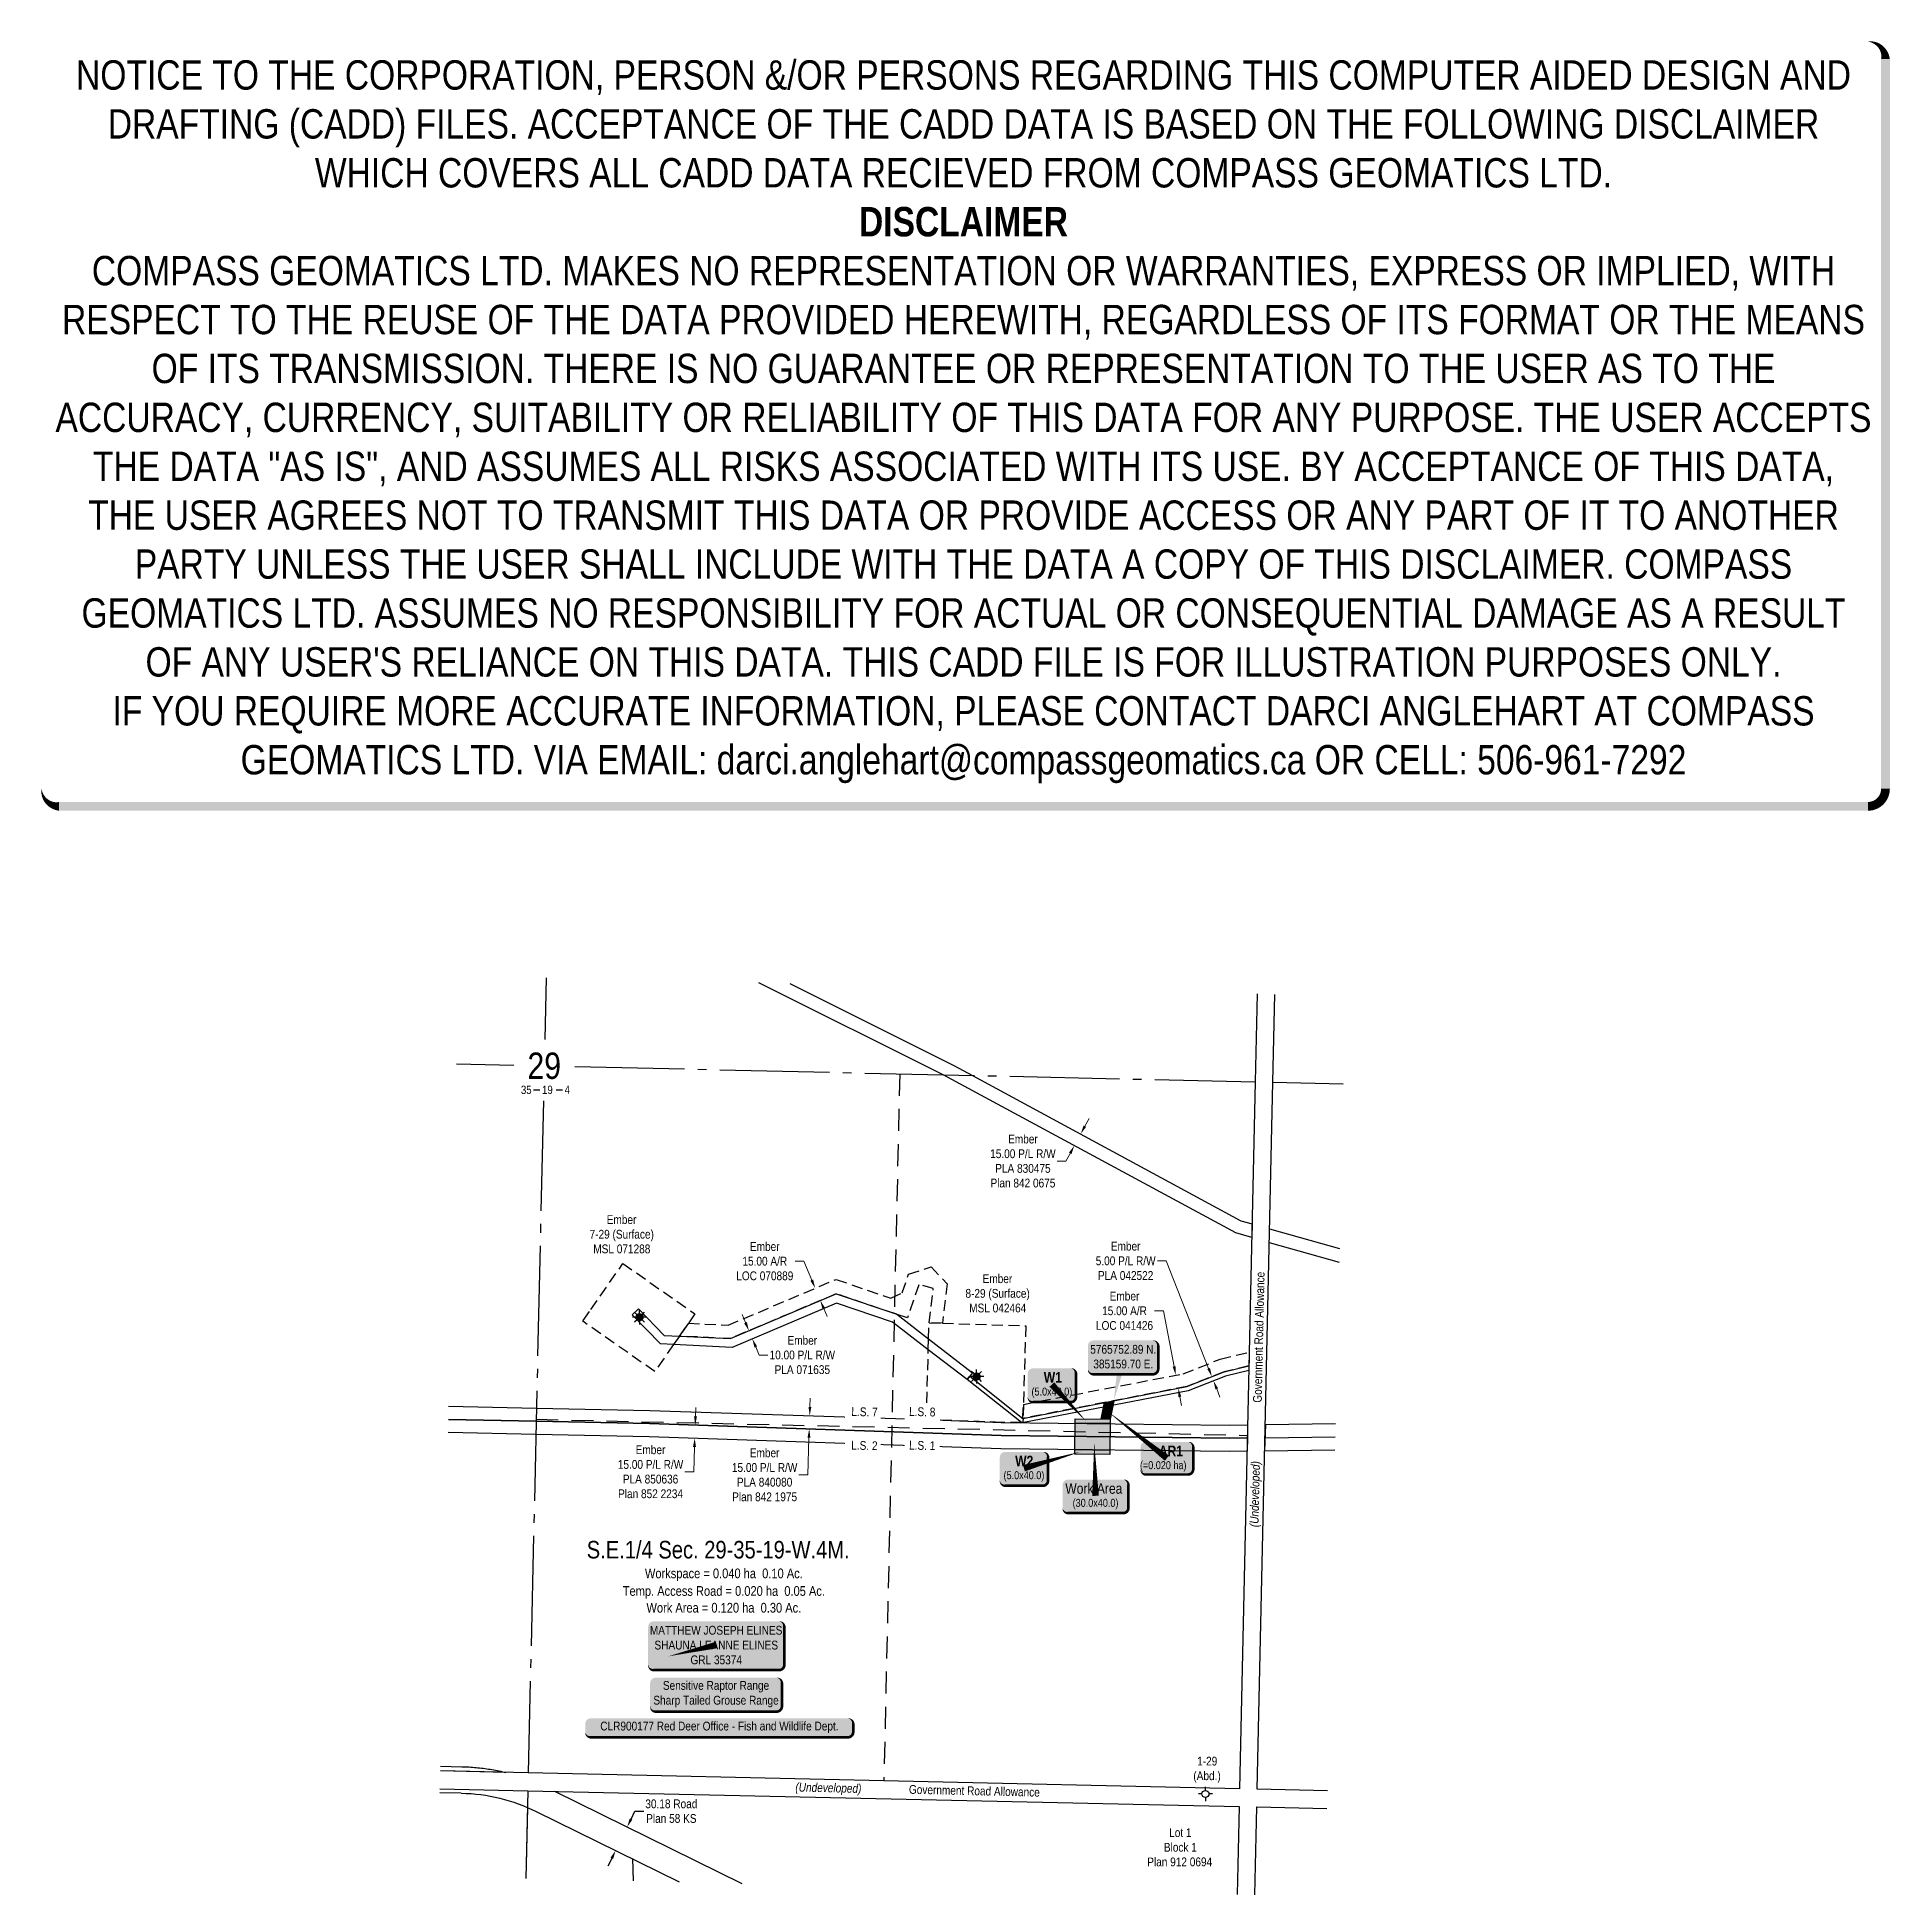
# Model space of a CAD drawing. Extents: x 383935 to 386043, y 5765191 to 5767304.
import ezdxf
from ezdxf.enums import TextEntityAlignment as Align

# ---------------------------------------------------------------- set-up
doc = ezdxf.new("R2010")
doc.units = 0
doc.header["$LTSCALE"] = 5
doc.header["$PDSIZE"] = 0.5
for name, pattern in [('foc-ACCESSROAD', [3.75, 2.5, -1.25]), ('foc-LSD', [8, 5, -3]), ('foc-QUARTERLINE', [33, 25, -3, 2, -3])]:
    doc.linetypes.add(name, pattern=pattern)
for name, color, linetype in [('10', 1, 'Continuous'), ('9', 3, 'Continuous'), ('AS-OWNER', 7, 'Continuous'), ('AS-WILDLIFE-BLOCK', 131, 'Continuous'), ('C-AR', 13, 'foc-ACCESSROAD'), ('C-RW', 13, 'Continuous'), ('C-SYMBOL', 7, 'Continuous'), ('C-WS', 13, 'foc-ACCESSROAD'), ('C-WS-S', 13, 'Continuous'), ('DETAIL-T', 7, 'Continuous'), ('F-WS-S', 190, 'Continuous'), ('L-AREAREQUIRED', 7, 'Continuous'), ('L-AREAWORK', 5, 'Continuous'), ('L-ROAD-T', 7, 'Continuous'), ('L-SEC', 7, 'Continuous'), ('L-SECLBL', 7, 'Continuous'), ('L-SECQ', 8, 'foc-QUARTERLINE'), ('L-SECTION-LSD', 7, 'foc-LSD'), ('L-TITLEDB', 4, 'Continuous'), ('L-TITLEDB-T', 4, 'Continuous'), ('P-TEMP-BLOCKS', 250, 'Continuous'), ('P-TEMP-H', 41, 'Continuous'), ('P-TEMP_WORKSPACE', 46, 'Continuous'), ('P-WORKAREA', 113, 'Continuous'), ('P-WORKAREA-H', 111, 'Continuous')]:
    doc.layers.add(name, color=color, linetype=linetype)
for name, color, linetype, lineweight in [('C-RW-T', 13, 'Continuous', 9), ('C-WS-T', 13, 'Continuous', 9), ('F-WS-T', 190, 'Continuous', 9), ('T-TEXT', 48, 'Continuous', 18)]:
    doc.layers.add(name, color=color, linetype=linetype, lineweight=lineweight)
doc.layers.add('DISCLAIMER', color=7, linetype='Continuous', plot=False)
doc.styles.add('100L', font='ARIALN.TTF', dxfattribs={"height": 11})
doc.styles.add('175L', font='ARIALN.TTF', dxfattribs={"height": 20})
doc.styles.add('80', font='ARIALN.TTF', dxfattribs={"height": 10})
doc.styles.add('80CG', font='ARIALN.TTF', dxfattribs={"height": 10})
doc.styles.add('80L', font='ARIALN.TTF', dxfattribs={"height": 10})
doc.styles.add('80LS', font='ARIALNI.TTF', dxfattribs={"height": 10})
doc.styles.add('BOLD', font='ARIALNB.TTF')
doc.styles.add('SIMPLEX', font='ARIALN.TTF')
doc.styles.get("Standard").update_dxf_attribs({"font": 'ARIALN.TTF'})
doc.dimstyles.new('Compass 5 000', dxfattribs={"dimscale": 5, "dimtxt": 9, "dimasz": 2, "dimexe": 0.2, "dimexo": 0.0625, "dimgap": 0.5, "dimtad": 0, "dimtih": 1, "dimtoh": 1, "dimzin": 0, "dimdsep": 46, "dimtxsty": '80CG', "dimcen": 0.1, "dimse1": 1, "dimse2": 1, "dimclrd": 256, "dimclrt": 256, "dimaunit": 1, "dimadec": 4, "dimazin": 0, "dimtfac": 0.06, "dimtofl": 0, "dimtmove": 0, "dimatfit": 1, "dimfxl": 0.2, "dimtolj": 1, "dimtzin": 0, "dimlwd": -1, "dimarcsym": 0})

# ---------------------------------------------------------------- blocks, each defined once
blk = doc.blocks.new('L-SECLBL')
at = {"layer": '9', "color": 7}
for p, q in [((-5.1, -27.8), (-12.3, -27.8)), ((20.7, -27.8), (13.5, -27.8))]:
    blk.add_line(p, q, dxfattribs=at)
at = {"layer": '10', "color": 2, "style": 'SIMPLEX'}
blk.add_attdef('SEC', text='', height=30, dxfattribs=at).set_placement((0, 0), align=Align.MIDDLE)
at = {"layer": '10', "color": 5, "style": '80L'}
blk.add_attdef('TWP', text='', height=9.5, dxfattribs=at).set_placement((-14.4, -27.4), align=Align.MIDDLE_RIGHT)
blk.add_attdef('RGE', text='', height=9.5, dxfattribs=at).set_placement((3.6, -27.4), align=Align.MIDDLE_CENTER)
blk.add_attdef('MER', text='', height=9.5, dxfattribs=at).set_placement((23.2, -27.4), align=Align.MIDDLE_LEFT)
blk = doc.blocks.new('*D365')
at = {"layer": 'C-RW-T', "transparency": 16777216}
for p, q in [((384683.7, 5765735.1), (384684.1, 5765745.1)), ((384682.6, 5765700.1), (384681.7, 5765672)), ((384681.7, 5765672), (384671.7, 5765672))]:
    blk.add_line(p, q, dxfattribs=at)
for points in [[(384682.1, 5765735.2), (384685.4, 5765735.1), (384683.4, 5765725.1)], [(384680.9, 5765700.2), (384684.3, 5765700.1), (384682.9, 5765710.1)]]:
    blk.add_solid(points, dxfattribs=at)
at = {"layer": 'Defpoints', "color": 0, "transparency": 16777216}
for p in [(384665.6, 5765725.7), (384665.2, 5765710.7), (384682.9, 5765710.1)]:
    blk.add_point(p, dxfattribs=at)
at = {"layer": 'C-RW-T', "transparency": 16777216, "insert": (384632.6, 5765672), "char_height": 10, "width": 558.898, "attachment_point": 5, "style": '80CG'}
blk.add_mtext('\\A1;Ember\\P15.00 P/L R/W\\PPLA 850636\\PPlan 852 2234', dxfattribs=at)
blk = doc.blocks.new('*D366')
at = {"layer": 'C-RW-T', "transparency": 16777216}
for p, q in [((384814, 5765745.9), (384814.3, 5765755.9)), ((384812.8, 5765710.9), (384811.5, 5765668.5)), ((384811.5, 5765668.5), (384801.5, 5765668.5))]:
    blk.add_line(p, q, dxfattribs=at)
for points in [[(384812.3, 5765745.9), (384815.6, 5765745.8), (384813.7, 5765735.9)], [(384811.2, 5765710.9), (384814.5, 5765710.8), (384813.2, 5765720.9)]]:
    blk.add_solid(points, dxfattribs=at)
at = {"layer": 'Defpoints', "color": 0, "transparency": 16777216}
for p in [(384747.5, 5765723), (384748, 5765738), (384813.7, 5765735.9)]:
    blk.add_point(p, dxfattribs=at)
at = {"layer": 'C-RW-T', "transparency": 16777216, "insert": (384762.4, 5765668.5), "char_height": 10, "attachment_point": 5, "style": '80CG'}
blk.add_mtext('\\A1;Ember\\P15.00 P/L R/W\\PPLA 840080\\PPlan 842 1975', dxfattribs=at)
blk = doc.blocks.new('*D367')
at = {"layer": 'C-RW-T', "transparency": 16777216}
for p, q in [((384740.6, 5765841.7), (384736.7, 5765850.9)), ((384752.3, 5765814), (384756.2, 5765804.8)), ((384756.2, 5765804.8), (384766.2, 5765804.8))]:
    blk.add_line(p, q, dxfattribs=at)
for points in [[(384742.2, 5765842.3), (384739.1, 5765841), (384744.5, 5765832.5)], [(384753.9, 5765814.7), (384750.8, 5765813.4), (384748.4, 5765823.3)]]:
    blk.add_solid(points, dxfattribs=at)
at = {"layer": 'Defpoints', "color": 0, "transparency": 16777216}
for p in [(384806.1, 5765858.5), (384809.9, 5765849.3), (384744.5, 5765832.5)]:
    blk.add_point(p, dxfattribs=at)
at = {"layer": 'C-RW-T', "transparency": 16777216, "insert": (384805.3, 5765804.8), "char_height": 10, "attachment_point": 5, "style": '80CG'}
blk.add_mtext('\\A1;Ember\\P10.00 P/L R/W\\PPLA 071635', dxfattribs=at)
blk = doc.blocks.new('*D368')
at = {"layer": 'C-RW-T', "transparency": 16777216}
for p, q in [((385126.7, 5766065), (385131.5, 5766073.8)), ((385105.3, 5766025.4), (385095.3, 5766025.4)), ((385110.1, 5766034.2), (385105.3, 5766025.4))]:
    blk.add_line(p, q, dxfattribs=at)
for points in [[(385125.3, 5766065.8), (385128.2, 5766064.2), (385122, 5766056.2)], [(385108.6, 5766035), (385111.6, 5766033.4), (385114.8, 5766043)]]:
    blk.add_solid(points, dxfattribs=at)
at = {"layer": 'Defpoints', "color": 0, "transparency": 16777216}
for p in [(385114.8, 5766043), (385117, 5766041.8), (385124.2, 5766055)]:
    blk.add_point(p, dxfattribs=at)
at = {"layer": 'C-RW-T', "transparency": 16777216, "insert": (385056.3, 5766025.4), "char_height": 10, "attachment_point": 5, "style": '80CG'}
blk.add_mtext('\\A1;Ember\\P15.00 P/L R/W\\PPLA 830475\\PPlan 842 0675', dxfattribs=at)
blk = doc.blocks.new('*D369')
at = {"layer": 'C-RW-T', "transparency": 16777216}
for p, q in [((384807, 5765911.5), (384797, 5765911.5)), ((384816.1, 5765890), (384807, 5765911.5)), ((384829.8, 5765857.7), (384833.7, 5765848.5))]:
    blk.add_line(p, q, dxfattribs=at)
for points in [[(384817.6, 5765890.6), (384814.5, 5765889.3), (384820, 5765880.7)], [(384831.3, 5765858.3), (384828.2, 5765857), (384825.8, 5765866.9)]]:
    blk.add_solid(points, dxfattribs=at)
at = {"layer": 'Defpoints', "color": 0, "transparency": 16777216}
for p in [(384820, 5765880.7), (384776.4, 5765862.3), (384782.3, 5765848.4)]:
    blk.add_point(p, dxfattribs=at)
at = {"layer": 'C-RW-T', "transparency": 16777216, "insert": (384762.6, 5765911.5), "char_height": 10, "attachment_point": 5, "style": '80CG'}
blk.add_mtext('\\A1;Ember\\P15.00 A/R\\PLOC 070889', dxfattribs=at)
blk = doc.blocks.new('*D370')
at = {"layer": 'C-RW-T', "transparency": 16777216}
for p, q in [((385216.2, 5765855.1), (385206.2, 5765855.1)), ((385228.3, 5765791.7), (385216.2, 5765855.1)), ((385234.9, 5765757.3), (385236.8, 5765747.5))]:
    blk.add_line(p, q, dxfattribs=at)
for points in [[(385230, 5765792), (385226.7, 5765791.4), (385230.2, 5765781.9)], [(385236.5, 5765757.6), (385233.3, 5765757), (385233, 5765767.2)]]:
    blk.add_solid(points, dxfattribs=at)
at = {"layer": 'Defpoints', "color": 0, "transparency": 16777216}
for p in [(385230.2, 5765781.9), (385151.8, 5765766.9), (385154.6, 5765752.1)]:
    blk.add_point(p, dxfattribs=at)
at = {"layer": 'C-RW-T', "transparency": 16777216, "insert": (385171.9, 5765855.1), "char_height": 10, "attachment_point": 5, "style": '80CG'}
blk.add_mtext('\\A1;Ember\\P15.00 A/R\\PLOC 041426', dxfattribs=at)
blk = doc.blocks.new('*D371')
at = {"layer": 'C-RW-T', "transparency": 16777216}
for p, q in [((385219.4, 5765911.9), (385209.4, 5765911.9)), ((385267.6, 5765789.5), (385219.4, 5765911.9)), ((385276.8, 5765766.3), (385280.5, 5765757))]:
    blk.add_line(p, q, dxfattribs=at)
for points in [[(385269.2, 5765790.1), (385266.1, 5765788.9), (385271.3, 5765780.2)], [(385278.4, 5765766.9), (385275.3, 5765765.7), (385273.1, 5765775.6)]]:
    blk.add_solid(points, dxfattribs=at)
at = {"layer": 'Defpoints', "color": 0, "transparency": 16777216}
for p in [(385271.3, 5765780.2), (385271.9, 5765780.4), (385273.7, 5765775.8)]:
    blk.add_point(p, dxfattribs=at)
at = {"layer": 'C-RW-T', "transparency": 16777216, "insert": (385173.2, 5765911.9), "char_height": 10, "attachment_point": 5, "style": '80CG'}
blk.add_mtext('\\A1;Ember\\P5.00 P/L R/W\\PPLA 042522', dxfattribs=at)
blk = doc.blocks.new('*U373')
h = blk.add_hatch(color=59)
edge = h.paths.add_edge_path()
edge.add_line((-71.5, -28.5), (71.5, -28.5))
edge.add_arc((71.5, -22.5), 6, 270, 360)
edge.add_line((77.5, -22.5), (77.5, 21))
edge.add_arc((71.5, 21), 6, 0, 90)
edge.add_line((71.5, 27), (-71.5, 27))
edge.add_arc((-71.5, 21), 6, 90, 180)
edge.add_line((-77.5, 21), (-77.5, -22.5))
edge.add_arc((-71.5, -22.5), 6, 180, 270)
at = {"color": 1, "flags": 128}
blk.add_lwpolyline([(-71.5, -28.5, 3, 3, 0), (71.5, -28.5, 3, 3, 0.414214), (77.5, -22.5, 3, 3, 0), (77.5, 21, 3, 0, 0.414214), (71.5, 27, 0, 0, 0), (-71.5, 27, 0, 0, 0.414214), (-77.5, 21, 0, 0, 0), (-77.5, -22.5, 0, 3, 0.414214)], format="xyseb", close=True, dxfattribs=at)
blk.add_lwpolyline([(-54.6, -12.8, 0, 7.5, 0), (0, 0, 0, 0, 0)], format="xyseb", dxfattribs=at)
at = {"color": 1, "style": '80'}
blk.add_attdef('ENTER_TEXT_001', (-36, -5), '', height=10, dxfattribs=at)
blk = doc.blocks.new('*U378')
h = blk.add_hatch(color=255)
edge = h.paths.add_edge_path()
edge.add_line((-69, -20), (69, -20))
edge.add_arc((69, -14), 6, 270, 360)
edge.add_line((75, -14), (75, 12.5))
edge.add_arc((69, 12.5), 6, 0, 90)
edge.add_line((69, 18.5), (-69, 18.5))
edge.add_arc((-69, 12.5), 6, 90, 180)
edge.add_line((-75, 12.5), (-75, -14))
edge.add_arc((-69, -14), 6, 180, 270)
at = {"color": 131, "flags": 128}
blk.add_lwpolyline([(-69, -20, 3, 3, 0), (69, -20, 3, 3, 0.414214), (75, -14, 3, 3, 0), (75, 12.5, 3, 0, 0.414214), (69, 18.5, 0, 0, 0), (-69, 18.5, 0, 0, 0.414214), (-75, 12.5, 0, 0, 0), (-75, -14, 0, 3, 0.414214)], format="xyseb", close=True, dxfattribs=at)
at = {"color": 131, "style": '80'}
blk.add_attdef('ENTER_TEXT_001', (-36, -5), '', height=10, dxfattribs=at)
blk = doc.blocks.new('*U382')
h = blk.add_hatch(color=255)
edge = h.paths.add_edge_path()
edge.add_line((-146.5, -11.5), (146.5, -11.5))
edge.add_arc((146.5, -5.5), 6, 270, 360)
edge.add_line((152.5, -5.5), (152.5, 4))
edge.add_arc((146.5, 4), 6, 0, 90)
edge.add_line((146.5, 10), (-146.5, 10))
edge.add_arc((-146.5, 4), 6, 90, 180)
edge.add_line((-152.5, 4), (-152.5, -5.5))
edge.add_arc((-146.5, -5.5), 6, 180, 270)
at = {"color": 44, "flags": 128}
blk.add_lwpolyline([(-146.5, -11.5, 3, 3, 0), (146.5, -11.5, 3, 3, 0.414214), (152.5, -5.5, 3, 3, 0), (152.5, 4, 3, 0, 0.414214), (146.5, 10, 0, 0, 0), (-146.5, 10, 0, 0, 0.414214), (-152.5, 4, 0, 0, 0), (-152.5, -5.5, 0, 3, 0.414214)], format="xyseb", close=True, dxfattribs=at)
at = {"color": 44, "style": '80'}
blk.add_attdef('ENTER_TEXT_001', (-36, -5), '', height=10, dxfattribs=at)
blk = doc.blocks.new('GAS')
h = blk.add_hatch(color=255)
h.dxf.hatch_style = 1
edge = h.paths.add_edge_path()
edge.add_arc((0, 0), 0.9, 0, 360)
for p, q in [((-0.81, 0), (-1.62, 0)), ((-0.57, 0.57), (-1.14, 1.14)), ((0, 0.81), (0, 1.62)), ((0.57, 0.57), (1.14, 1.14)), ((1.62, 0), (0.81, 0)), ((-0.57, -0.57), (-1.14, -1.14)), ((0, -0.81), (0, -1.62)), ((1.14, -1.14), (0.57, -0.57))]:
    blk.add_line(p, q)
blk.add_circle((0, 0), 0.8)
blk = doc.blocks.new('GABD')
for p, q in [((-0.81, 0), (-1.62, 0)), ((0, 0.81), (0, 1.62)), ((1.62, 0), (0.81, 0)), ((0, -0.81), (0, -1.62))]:
    blk.add_line(p, q)
blk.add_circle((0, 0), 0.8)
blk = doc.blocks.new('*D397')
at = {"layer": 'Defpoints', "color": 0, "transparency": 16777216}
for p in [(384600.5, 5765270.7), (384606, 5765268), (384587.4, 5765244)]:
    blk.add_point(p, dxfattribs=at)
at = {"layer": 'L-TITLEDB-T', "transparency": 16777216}
for p, q in [((384610.4, 5765277), (384614.8, 5765286)), ((384614.8, 5765286), (384624.8, 5765286)), ((384588.5, 5765232.4), (384584, 5765223.4))]:
    blk.add_line(p, q, dxfattribs=at)
for points in [[(384608.9, 5765277.7), (384611.9, 5765276.3), (384606, 5765268)], [(384587, 5765233.1), (384590, 5765231.6), (384592.9, 5765241.3)]]:
    blk.add_solid(points, dxfattribs=at)
at = {"layer": 'L-TITLEDB-T', "transparency": 16777216, "insert": (384656.3, 5765286), "char_height": 10, "attachment_point": 5, "style": '80CG'}
blk.add_mtext('\\A1;30.18 Road\\PPlan 58 KS', dxfattribs=at)
blk = doc.blocks.new('*U464')
h = blk.add_hatch(color=191)
edge = h.paths.add_edge_path()
edge.add_line((-24, -18.6), (24, -18.6))
edge.add_arc((24, -12.6), 6, 270, 360)
edge.add_line((30, -12.6), (30, 12.5))
edge.add_arc((24, 12.5), 6, 0, 90)
edge.add_line((24, 18.5), (-24, 18.5))
edge.add_arc((-24, 12.5), 6, 90, 180)
edge.add_line((-30, 12.5), (-30, -12.6))
edge.add_arc((-24, -12.6), 6, 180, 270)
at = {"flags": 128}
blk.add_lwpolyline([(-67.8, 53.5, 0, 7.5, 0), (0, 0, 0, 0, 0)], format="xyseb", dxfattribs=at)
at = {"color": 250, "flags": 128}
blk.add_lwpolyline([(-24, -18.6, 3, 3, 0), (24, -18.6, 3, 3, 0.414214), (30, -12.6, 3, 3, 0), (30, 12.5, 3, 0, 0.414214), (24, 18.5, 0, 0, 0), (-24, 18.5, 0, 0, 0.414214), (-30, 12.5, 0, 0, 0), (-30, -12.6, 0, 3, 0.414214)], format="xyseb", close=True, dxfattribs=at)
at = {"color": 250}
for tag, p, height, style in [('TEMP_AREA_W1_001', (-9.2, 2.2), 12, 'BOLD'), ('ENTER_TEXT_001', (-30.7, -12.5), 9, '80')]:
    blk.add_attdef(tag, p, '', height=height, dxfattribs=dict(at, style=style))
blk = doc.blocks.new('*U465')
h = blk.add_hatch(color=111)
edge = h.paths.add_edge_path()
edge.add_line((-31.5, -19.7), (31.5, -19.7))
edge.add_arc((31.5, -13.7), 6, 270, 360)
edge.add_line((37.5, -13.7), (37.5, 12.5))
edge.add_arc((31.5, 12.5), 6, 0, 90)
edge.add_line((31.5, 18.5), (-31.5, 18.5))
edge.add_arc((-31.5, 12.5), 6, 90, 180)
edge.add_line((-37.5, 12.5), (-37.5, -13.7))
edge.add_arc((-31.5, -13.7), 6, 180, 270)
at = {"flags": 128}
blk.add_lwpolyline([(-1.5, 60.3, 0, 7.5, 0), (0, 0, 0, 0, 0)], format="xyseb", dxfattribs=at)
at = {"color": 250, "flags": 128}
blk.add_lwpolyline([(-31.5, -19.7, 3, 3, 0), (31.5, -19.7, 3, 3, 0.414214), (37.5, -13.7, 3, 3, 0), (37.5, 12.5, 3, 0, 0.414214), (31.5, 18.5, 0, 0, 0), (-31.5, 18.5, 0, 0, 0.414214), (-37.5, 12.5, 0, 0, 0), (-37.5, -13.7, 0, 3, 0.414214)], format="xyseb", close=True, dxfattribs=at)
at = {"color": 250}
for tag, p, height, style in [('TEMP_AREA_W1_001', (-9.2, 2.2), 12, 'BOLD'), ('ENTER_TEXT_001', (-30.7, -12.5), 9, '80')]:
    blk.add_attdef(tag, p, '', height=height, dxfattribs=dict(at, style=style))
blk = doc.blocks.new('*U466')
h = blk.add_hatch(color=191)
edge = h.paths.add_edge_path()
edge.add_line((-21.5, -20), (21.5, -20))
edge.add_arc((21.5, -14), 6, 270, 360)
edge.add_line((27.5, -14), (27.5, 12.5))
edge.add_arc((21.5, 12.5), 6, 0, 90)
edge.add_line((21.5, 18.5), (-21.5, 18.5))
edge.add_arc((-21.5, 12.5), 6, 90, 180)
edge.add_line((-27.5, 12.5), (-27.5, -14))
edge.add_arc((-21.5, -14), 6, 180, 270)
at = {"color": 250, "flags": 128}
blk.add_lwpolyline([(-21.5, -20, 3, 3, 0), (21.5, -20, 3, 3, 0.414214), (27.5, -14, 3, 3, 0), (27.5, 12.5, 3, 0, 0.414214), (21.5, 18.5, 0, 0, 0), (-21.5, 18.5, 0, 0, 0.414214), (-27.5, 12.5, 0, 0, 0), (-27.5, -14, 0, 3, 0.414214)], format="xyseb", close=True, dxfattribs=at)
at = {"flags": 128}
blk.add_lwpolyline([(39, -41.7, 0, 7.5, 0), (0, 0, 0, 0, 0)], format="xyseb", dxfattribs=at)
at = {"color": 250}
for tag, p, height, style in [('TEMP_AREA_W1_001', (-9.2, 2.2), 12, 'BOLD'), ('ENTER_TEXT_001', (-30.7, -12.5), 9, '80')]:
    blk.add_attdef(tag, p, '', height=height, dxfattribs=dict(at, style=style))
blk = doc.blocks.new('*U467')
h = blk.add_hatch(color=191)
edge = h.paths.add_edge_path()
edge.add_line((-21.5, -20), (21.5, -20))
edge.add_arc((21.5, -14), 6, 270, 360)
edge.add_line((27.5, -14), (27.5, 12.5))
edge.add_arc((21.5, 12.5), 6, 0, 90)
edge.add_line((21.5, 18.5), (-21.5, 18.5))
edge.add_arc((-21.5, 12.5), 6, 90, 180)
edge.add_line((-27.5, 12.5), (-27.5, -14))
edge.add_arc((-21.5, -14), 6, 180, 270)
at = {"flags": 128}
blk.add_lwpolyline([(64.7, 18.8, 0, 7.5, 0), (0, 0, 0, 0, 0)], format="xyseb", dxfattribs=at)
at = {"color": 250, "flags": 128}
blk.add_lwpolyline([(-21.5, -20, 3, 3, 0), (21.5, -20, 3, 3, 0.414214), (27.5, -14, 3, 3, 0), (27.5, 12.5, 3, 0, 0.414214), (21.5, 18.5, 0, 0, 0), (-21.5, 18.5, 0, 0, 0.414214), (-27.5, 12.5, 0, 0, 0), (-27.5, -14, 0, 3, 0.414214)], format="xyseb", close=True, dxfattribs=at)
at = {"color": 250}
for tag, p, height, style in [('TEMP_AREA_W1_001', (-9.2, 2.2), 12, 'BOLD'), ('ENTER_TEXT_001', (-30.7, -12.5), 9, '80')]:
    blk.add_attdef(tag, p, '', height=height, dxfattribs=dict(at, style=style))
blk = doc.blocks.new('*U468')
h = blk.add_hatch(color=254)
edge = h.paths.add_edge_path()
edge.add_line((-34, -20), (34, -20))
edge.add_arc((34, -14), 6, 270, 360)
edge.add_line((40, -14), (40, 12.5))
edge.add_arc((34, 12.5), 6, 0, 90)
edge.add_line((34, 18.5), (-34, 18.5))
edge.add_arc((-34, 12.5), 6, 90, 180)
edge.add_line((-40, 12.5), (-40, -14))
edge.add_arc((-34, -14), 6, 180, 270)
at = {"color": 1, "flags": 128}
blk.add_lwpolyline([(-34, -20, 3, 3, 0), (34, -20, 3, 3, 0.414214), (40, -14, 3, 3, 0), (40, 12.5, 3, 0, 0.414214), (34, 18.5, 0, 0, 0), (-34, 18.5, 0, 0, 0.414214), (-40, 12.5, 0, 0, 0), (-40, -14, 0, 3, 0.414214)], format="xyseb", close=True, dxfattribs=at)
blk.add_lwpolyline([(-10.5, -50, 0, 10, 0), (0, 0, 5, 5, 0)], format="xyseb", dxfattribs=at)
at = {"color": 1, "style": '80'}
blk.add_attdef('ENTER_TEXT_001', (-36, -5), '', height=10, dxfattribs=at)
blk = doc.blocks.new('Disclaimer_Legal')
at = {"layer": 'DISCLAIMER', "color": 254, "flags": 128}
blk.add_lwpolyline([(-3612.9, -1104.6, 37.5, 37.5, 0), (4096.1, -1104.6, 37.5, 37.5, 0.414214), (4171.1, -1029.6, 37.5, 37.5, 0), (4171.1, 2078.7, 37.5, 0, 0.414214), (4096.1, 2153.7, 0, 0, 0), (-3612.9, 2153.7, 0, 0, 0.414214), (-3687.9, 2078.7, 0, 0, 0), (-3687.9, -1029.6, 0, 37.5, 0.414214)], format="xyseb", close=True, dxfattribs=at)
at = {"layer": 'DISCLAIMER', "color": 254, "insert": (241.6, 533.9), "char_height": 125, "width": 7717.568, "attachment_point": 5, "style": '80'}
blk.add_mtext('NOTICE TO THE CORPORATION, PERSON &/OR PERSONS REGARDING THIS COMPUTER AIDED DESIGN AND DRAFTING (CADD) FILES. ACCEPTANCE OF THE CADD DATA IS BASED ON THE FOLLOWING DISCLAIMER WHICH COVERS ALL CADD DATA RECIEVED FROM COMPASS GEOMATICS LTD.\\P{\\fArial Narrow|b1|i0|c0|p34;DISCLAIMER}\\PCOMPASS GEOMATICS LTD. MAKES NO REPRESENTATION OR WARRANTIES, EXPRESS OR IMPLIED, WITH RESPECT TO THE REUSE OF THE DATA PROVIDED HEREWITH, REGARDLESS OF ITS FORMAT OR THE MEANS OF ITS TRANSMISSION. THERE IS NO GUARANTEE OR REPRESENTATION TO THE USER AS TO THE ACCURACY, CURRENCY, SUITABILITY OR RELIABILITY OF THIS DATA FOR ANY PURPOSE. THE USER ACCEPTS THE DATA "AS IS", AND ASSUMES ALL RISKS ASSOCIATED WITH ITS USE. BY ACCEPTANCE OF THIS DATA, THE USER AGREES NOT TO TRANSMIT THIS DATA OR PROVIDE ACCESS OR ANY PART OF IT TO ANOTHER PARTY UNLESS THE USER SHALL INCLUDE WITH THE DATA A COPY OF THIS DISCLAIMER. COMPASS GEOMATICS LTD. ASSUMES NO RESPONSIBILITY FOR ACTUAL OR CONSEQUENTIAL DAMAGE AS A RESULT OF ANY USER\'S RELIANCE ON THIS DATA. THIS CADD FILE IS FOR ILLUSTRATION PURPOSES ONLY.\\PIF YOU REQUIRE MORE ACCURATE INFORMATION, PLEASE CONTACT DARCI ANGLEHART AT COMPASS GEOMATICS LTD. VIA EMAIL: darci.anglehart@compassgeomatics.ca OR CELL: 506-961-7292', dxfattribs=at)

msp = doc.modelspace()

# ---------------------------------------------------------------- hatches: boundary and pattern name
at = {"layer": 'P-TEMP-H'}
h = msp.add_hatch(color=256, dxfattribs=at)
h.dxf.hatch_style = 1
h.paths.add_polyline_path([(385159.698, 5765752.886), (385155.657, 5765731.784), (385145.501, 5765731.899), (385149.127, 5765750.833)])
h = msp.add_hatch(color=256, dxfattribs=at)
h.dxf.hatch_style = 1
h.paths.add_polyline_path([(385115.617, 5765727.241), (385115.674, 5765732.239), (385155.657, 5765731.784), (385155.6, 5765726.786)])
h = msp.add_hatch(color=256, dxfattribs=at)
h.dxf.hatch_style = 1
h.paths.add_polyline_path([(385155.258, 5765696.799), (385155.201, 5765691.801), (385115.219, 5765692.256), (385115.276, 5765697.254)])
at = {"layer": 'P-WORKAREA-H'}
h = msp.add_hatch(color=256, dxfattribs=at)
h.dxf.hatch_style = 1
h.paths.add_polyline_path([(385115.276, 5765697.254), (385115.617, 5765727.241), (385155.6, 5765726.786), (385155.258, 5765696.799)])

# ---------------------------------------------------------------- linework, layer by layer
at = {"layer": 'C-AR'}
for points in [[(384964.799, 5765841.06), (384949.612, 5765841.52), (384954.368, 5765880.673), (384937.92, 5765884.826), (384924.948, 5765846.988), (384912.773, 5765851.114), (384843.87, 5765874.498), (384723.535, 5765823.568), (384665.546, 5765826.38), (384675.681, 5765840.906), (384720.838, 5765838.717), (384843.81, 5765890.851), (384906.18, 5765869.333), (384918.876, 5765875.53), (384926.171, 5765896.811), (384951.768, 5765905.02), (384970.096, 5765885.957), (384964.799, 5765841.06)], [(385313.502, 5765792.577), (385285.346, 5765785.754), (385242.977, 5765769.059), (385056.396, 5765732.823), (385056.876, 5765748.692), (385238.778, 5765783.531), (385280.808, 5765800.093), (385313.848, 5765808.098), (385313.502, 5765792.577)]]:
    msp.add_lwpolyline(points, close=True, dxfattribs=at)
at = {"layer": 'C-RW'}
for points in [[(384791.047, 5766227.504), (384977.582, 5766134.229), (384998.821, 5766122.789), (385304.383, 5765957.601), (385317.102, 5765954.028), (385316.756, 5765938.524), (385298.689, 5765943.651), (384970.656, 5766120.929), (384965.498, 5766123.545), (384755.938, 5766228.3)], [(385336.663, 5765932.819), (385416.113, 5765910.281)], [(385336.98, 5765948.336), (385416.46, 5765925.824)], [(384402.879, 5765746.52), (384502.828, 5765744.468), (384631.692, 5765741.81), (384946.277, 5765731.543), (385031.647, 5765728.197), (385291.107, 5765725.243), (385312.009, 5765725.555), (385311.673, 5765710.554), (385291.133, 5765710.247), (385031.476, 5765713.203), (384631.297, 5765726.822), (384502.487, 5765729.477), (384402.54, 5765731.539)], [(384402.54, 5765731.539), (384502.487, 5765729.477), (384631.297, 5765726.822), (385031.476, 5765713.203), (385291.133, 5765710.247), (385311.673, 5765710.554), (385311.34, 5765695.553), (385291.16, 5765695.252), (385031.306, 5765698.21), (384630.9, 5765711.831), (384502.147, 5765714.486), (384402.2, 5765716.549)], [(385332.161, 5765725.686), (385331.32, 5765696.019)], [(385332.161, 5765725.686), (385412.024, 5765726.951)], [(385331.32, 5765696.019), (385411.359, 5765697.128)], [(385331.828, 5765710.683), (385411.687, 5765711.86)]]:
    msp.add_lwpolyline(points, dxfattribs=at)
for points in [[(384843.87, 5765874.498), (384912.773, 5765851.114), (384949.057, 5765823.193), (384999.032, 5765784.745), (384995.984, 5765780.783), (384992.933, 5765776.82), (384948.682, 5765810.86), (384907.988, 5765842.165), (384844.257, 5765863.804), (384725.33, 5765813.469), (384658.79, 5765816.698), (384643.757, 5765817.427), (384611.694, 5765850.589), (384618.885, 5765857.541), (384648.195, 5765827.223), (384665.546, 5765826.38), (384723.535, 5765823.568), (384843.87, 5765874.498)], [(385244.375, 5765764.235), (385057.287, 5765727.905), (385054.527, 5765727.936), (384992.933, 5765776.82), (384995.984, 5765780.783), (385056.396, 5765732.823), (385242.977, 5765769.059), (385285.346, 5765785.754), (385313.502, 5765792.577), (385313.387, 5765787.403), (385286.859, 5765780.975), (385244.375, 5765764.235)]]:
    msp.add_lwpolyline(points, close=True, dxfattribs=at)
at = {"layer": 'C-WS'}
for points in [[(384658.79, 5765816.698), (384637.412, 5765786.06), (384555.425, 5765843.288), (384555.966, 5765844.063), (384564.587, 5765856.425), (384601.168, 5765908.879), (384683.173, 5765851.644), (384675.681, 5765840.906), (384665.546, 5765826.38), (384658.79, 5765816.698)], [(385054.527, 5765727.936), (385031.647, 5765728.197), (384946.277, 5765731.543), (384948.682, 5765810.86), (384949.057, 5765823.193), (384949.612, 5765841.52), (384964.799, 5765841.06), (385059.589, 5765838.185), (385056.876, 5765748.692), (385056.41, 5765733.327), (385056.255, 5765727.917), (385054.527, 5765727.936)]]:
    msp.add_lwpolyline(points, close=True, dxfattribs=at)
at = {"layer": 'L-SEC', "flags": 128}
for points in [[(385322.894, 5766215.44), (385320.703, 5766115.5)], [(385340.807, 5766115.043), (385342.998, 5766214.984)], [(385320.703, 5766115.5), (385302.774, 5765311.367)], [(385322.878, 5765310.902), (385340.807, 5766115.043)], [(384493.413, 5765329.461), (384393.476, 5765331.737)], [(385302.774, 5765311.367), (384493.413, 5765329.461)], [(384393.02, 5765311.633), (384492.957, 5765309.357)], [(384492.957, 5765309.357), (385302.325, 5765291.263)], [(385402.702, 5765309.059), (385322.878, 5765310.902)], [(385302.325, 5765291.263), (385300.115, 5765191.324)], [(385320.22, 5765190.875), (385322.429, 5765290.799)], [(385322.429, 5765290.799), (385402.261, 5765288.956)]]:
    msp.add_lwpolyline(points, dxfattribs=at)
at = {"layer": 'L-SECQ', "flags": 128}
for points in [[(384513.928, 5766233.79), (384512.341, 5766163.841)], [(384411.712, 5766136.126), (384477.155, 5766134.641)], [(384546.394, 5766133.07), (385320.703, 5766115.5)], [(385340.807, 5766115.043), (385420.64, 5766113.228)], [(384510.754, 5766093.885), (384493.413, 5765329.461)], [(384492.957, 5765309.357), (384490.711, 5765209.419)]]:
    msp.add_lwpolyline(points, dxfattribs=at)
at = {"layer": 'L-SECTION-LSD', "flags": 128}
for points in [[(384916.107, 5766124.681), (384898.094, 5765320.414)], [(384502.539, 5765731.744), (385311.737, 5765713.433)]]:
    msp.add_lwpolyline(points, dxfattribs=at)
at = {"layer": 'L-TITLEDB'}
for points in [[(384393.598, 5765337.133), (384417.989, 5765336.606), (384420.01, 5765336.552), (384422.031, 5765336.48), (384424.051, 5765336.392), (384426.07, 5765336.286), (384428.088, 5765336.162), (384430.105, 5765336.021), (384432.121, 5765335.862), (384434.135, 5765335.686), (384436.148, 5765335.492), (384438.159, 5765335.281), (384440.168, 5765335.053), (384442.175, 5765334.807), (384444.179, 5765334.544), (384446.182, 5765334.263), (384448.182, 5765333.966), (384450.179, 5765333.651), (384452.173, 5765333.318), (384454.165, 5765332.968), (384456.153, 5765332.601), (384458.139, 5765332.217), (384460.12, 5765331.816), (384462.098, 5765331.397), (384464.073, 5765330.962), (384466.043, 5765330.509), (384468.01, 5765330.038), (384393.476, 5765331.733)], [(384417.314, 5765306.471), (384392.915, 5765306.994)], [(384523.147, 5765308.739), (384736.342, 5765203.928)], [(384492.662, 5765290.364), (384490.711, 5765209.419)], [(384612.063, 5765232.028), (384612.781, 5765206.69)]]:
    msp.add_lwpolyline(points, dxfattribs=at)
msp.add_lwpolyline([(384417.314, 5765306.471, -0.11158279), (384502.432, 5765285.69), (384665.347, 5765205.515)], format="xyb", dxfattribs=at)
at = {"layer": 'P-TEMP_WORKSPACE'}
for points in [[(385159.698, 5765752.886), (385155.657, 5765731.784), (385145.501, 5765731.899), (385149.127, 5765750.833)], [(385115.617, 5765727.241), (385115.674, 5765732.239), (385155.657, 5765731.784), (385155.6, 5765726.786)], [(385155.258, 5765696.799), (385155.201, 5765691.801), (385115.219, 5765692.256), (385115.276, 5765697.254)]]:
    msp.add_lwpolyline(points, close=True, dxfattribs=at)
at = {"layer": 'P-WORKAREA'}
msp.add_lwpolyline([(385115.276, 5765697.254), (385115.617, 5765727.241), (385155.6, 5765726.786), (385155.258, 5765696.799)], close=True, dxfattribs=at)

# ---------------------------------------------------------------- block references
at = {"xscale": 0.2669619137348154, "yscale": 0.2669619137348154, "zscale": 0.2669619137348154}
msp.add_blockref('Disclaimer_Legal', (384924.193, 5766723.728), dxfattribs=at)
at = {"layer": 'AS-OWNER', "color": 3}
ref = msp.add_blockref('*U373', (384707.36, 5765474.946), dxfattribs=dict(at, xscale=0.9996299999999999, yscale=0.9996299999999999, zscale=0.9996299999999999))
ref.add_attrib('ENTER_TEXT_001', 'MATTHEW JOSEPH ELINES', (384631.836, 5765486.782), dxfattribs={"layer": '0', "color": 1, "height": 9.9963, "style": '80'})
ref.add_attrib('ENTER_TEXT_002', 'SHAUNA LEANNE ELINES', (384637.093, 5765469.945), dxfattribs={"layer": '0', "color": 1, "height": 9.9963, "style": '80'})
ref.add_attrib('ENTER_TEXT_003', 'GRL 35374', (384678.04, 5765453.107), dxfattribs={"layer": '0', "color": 1, "height": 9.9963, "style": '80'})
at = {"layer": 'AS-WILDLIFE-BLOCK'}
ref = msp.add_blockref('*U378', (384707.142, 5765419.265), dxfattribs=dict(at, xscale=0.9996299999999999, yscale=0.9996299999999999, zscale=0.9996299999999999))
ref.add_attrib('ENTER_TEXT_001', 'Sensitive Raptor Range', (384646.659, 5765424.067), dxfattribs={"layer": '0', "color": 131, "height": 9.9963, "style": '80'})
ref.add_attrib('ENTER_TEXT_002', 'Sharp Tailed Grouse Range', (384635.835, 5765407.229), dxfattribs={"layer": '0', "color": 131, "height": 9.9963, "style": '80'})
at = {"layer": 'C-RW-T'}
ref = msp.add_blockref('*U382', (384710.78, 5765381.557), dxfattribs=dict(at, xscale=0.9996299999999999, yscale=0.9996299999999999, zscale=0.9996299999999999))
ref.add_attrib('ENTER_TEXT_001', 'CLR900177 Red Deer Office - Fish and Wildlife Dept.', (384575.424, 5765377.858), dxfattribs={"layer": '0', "color": 44, "height": 9.9963, "style": '80'})
at = {"layer": 'C-WS-S', "xscale": 4.998150000000001, "yscale": 4.998150000000001, "zscale": 4.998150000000001}
for p in [(384620.172, 5765847.824), (385003.644, 5765780.434)]:
    msp.add_blockref('GAS', p, dxfattribs=at)
at = {"layer": 'DETAIL-T'}
ref = msp.add_blockref('*U468', (385170.24, 5765802.91), dxfattribs=dict(at, xscale=0.9996299999999999, yscale=0.9996299999999999, zscale=0.9996299999999999))
ref.add_attrib('ENTER_TEXT_001', '5765752.89 N.', (385132.935, 5765806.328), dxfattribs={"layer": '0', "color": 1, "height": 9.9963, "style": '80'})
ref.add_attrib('ENTER_TEXT_002', '385159.70 E.', (385136.433, 5765789.626), dxfattribs={"layer": '0', "color": 1, "height": 9.9963, "style": '80'})
at = {"layer": 'F-WS-S', "xscale": 4.998150000000001, "yscale": 4.998150000000001, "zscale": 4.998150000000001}
msp.add_blockref('GABD', (385264.021, 5765305.649), dxfattribs=at)
at = {"layer": 'L-SECLBL', "xscale": 0.9996299999999999, "yscale": 0.9996299999999999, "zscale": 0.9996299999999999}
msp.add_blockref('L-SECLBL', (384511.661, 5766133.858), dxfattribs=at).add_auto_attribs({'SEC': '29', 'TWP': '35', 'RGE': '19', 'MER': '4'})
at = {"layer": 'P-TEMP-BLOCKS'}
ref = msp.add_blockref('*U466', (385089.241, 5765771.23), dxfattribs=dict(at, xscale=0.9996299999999999, yscale=0.9996299999999999, zscale=0.9996299999999999))
ref.add_attrib('TEMP_AREA_W1_001', 'W1', (385080.031, 5765773.474), dxfattribs={"layer": '0', "color": 250, "height": 11.9956, "style": 'BOLD'})
ref.add_attrib('ENTER_TEXT_001', '(5.0x40.0)', (385066.04, 5765758.765), dxfattribs={"layer": '0', "color": 250, "height": 8.9967, "style": '80'})
at = {"layer": 'P-TEMP-BLOCKS', "xscale": 0.9996299999999999, "yscale": 0.9996299999999999, "zscale": 0.9996299999999999}
msp.add_blockref('*U464', (385220.119, 5765687.534), dxfattribs=at).add_auto_attribs({'TEMP_AREA_W1_001': 'AR1', 'ENTER_TEXT_001': '(=0.020 ha)'})
at = {"layer": 'P-TEMP-BLOCKS'}
ref = msp.add_blockref('*U467', (385057.481, 5765676.108), dxfattribs=dict(at, xscale=0.9996299999999999, yscale=0.9996299999999999, zscale=0.9996299999999999))
ref.add_attrib('TEMP_AREA_W1_001', 'W2', (385047.499, 5765678.351), dxfattribs={"layer": '0', "color": 250, "height": 11.9956, "style": 'BOLD'})
ref.add_attrib('ENTER_TEXT_001', '(5.0x40.0)', (385034.281, 5765663.642), dxfattribs={"layer": '0', "color": 250, "height": 8.9967, "style": '80'})
ref = msp.add_blockref('*U465', (385138.927, 5765644.691), dxfattribs=dict(at, xscale=0.9996299999999999, yscale=0.9996299999999999, zscale=0.9996299999999999))
ref.add_attrib('TEMP_AREA_W1_001', 'Work Area', (385104.554, 5765647.053), dxfattribs={"layer": '0', "color": 250, "height": 11.9956})
ref.add_attrib('ENTER_TEXT_001', '(30.0x40.0)', (385112.86, 5765632.225), dxfattribs={"layer": '0', "color": 250, "height": 8.99667, "style": '80'})

# ---------------------------------------------------------------- texts
at = {"layer": 'C-SYMBOL', "color": 3, "style": '175L'}
msp.add_text('S.E.1/4 Sec. 29-35-19-W.4M.', height=19.9926, dxfattribs=at).set_placement((384709.59, 5765567.436), align=Align.BOTTOM_CENTER)
at = {"layer": 'C-WS-T', "char_height": 9.9963, "width": 95.40502, "attachment_point": 1, "style": '175L'}
for s, insert in [('\\pi31.21475;Ember\\P\\pi11.71651;7-29 (Surface)\\P\\pi15.91687;MSL 071288', (384551.547, 5765963.869)), ('\\pi31.21475;Ember\\P\\pi11.68242;8-29 (Surface)\\P\\pi15.94073;MSL 042464', (384979.238, 5765896.642))]:
    msp.add_mtext(s, dxfattribs=dict(at, insert=insert))
at = {"layer": 'F-WS-T', "insert": (385249.827, 5765347.982), "char_height": 9.9963, "width": 30.58663, "attachment_point": 1, "style": '175L'}
msp.add_mtext('\\pi4.70719;1-29\\P\\pi0.39433;(Abd.)', dxfattribs=at)
at = {"layer": 'L-AREAREQUIRED', "color": 5, "style": '100L'}
msp.add_text('Workspace = 0.040 ha  0.10 Ac.', height=10.99593, dxfattribs=at).set_placement((384716.03, 5765547.669), align=Align.BOTTOM_CENTER)
at = {"layer": 'L-AREAWORK', "color": 5, "style": '100L'}
for s, p in [('Temp. Access Road = 0.020 ha  0.05 Ac.', (384716.03, 5765527.676)), ('Work Area = 0.120 ha  0.30 Ac.', (384716.03, 5765508.608))]:
    msp.add_text(s, height=10.99593, dxfattribs=at).set_placement(p, align=Align.BOTTOM_CENTER)
at = {"layer": 'L-ROAD-T', "style": '80L'}
for rotation, p in [(88.72272, (385324.639, 5765825.073)), (358.719309, (385001.075, 5765309.189))]:
    msp.add_text('Government Road Allowance', height=9.9963, rotation=rotation, dxfattribs=at).set_placement(p, align=Align.MIDDLE_CENTER)
at = {"layer": 'L-TITLEDB-T', "insert": (385197.28, 5765266.667), "char_height": 9.9963, "width": 73.40162, "attachment_point": 1, "style": '175L'}
msp.add_mtext('\\pi25.43281;Lot 1\\P\\pi19.40503;Block 1\\P\\pi0.48979;Plan 912 0694', dxfattribs=at)
at = {"layer": 'T-TEXT', "style": '80LS'}
for rotation, p in [(88.72272, (385320.123, 5765646.639)), (358.719309, (384834.986, 5765312.604))]:
    msp.add_text('(Undeveloped)', height=9.9963, rotation=rotation, dxfattribs=at).set_placement(p, align=Align.MIDDLE_CENTER)

# ---------------------------------------------------------------- dimensions: what is measured, and where the dimension line sits
at = {"layer": 'C-RW-T'}
dim = msp.add_aligned_dim(p1=(385124.17, 5766055.024), p2=(385117.035, 5766041.822), distance=-2.485, text='Ember\\P15.00 P/L R/W\\PPLA 830475\\PPlan 842 0675', dimstyle='Compass 5 000', dxfattribs=at)
dim.commit()
dim.dimension.update_dxf_attribs({"geometry": '*D368', "text_midpoint": (385056.254, 5766025.409)})
for base, p1, p2, angle, text, picture, middle in [((384819.98, 5765880.748), (384782.313, 5765848.445), (384776.443, 5765862.291), 112.97454, 'Ember\\P15.00 A/R\\PLOC 070889', '*D369', (384762.643, 5765911.465)), ((385271.314, 5765780.225), (385273.695, 5765775.787), (385271.861, 5765780.44), 111.505339, 'Ember\\P5.00 P/L R/W\\PPLA 042522', '*D371', (385173.159, 5765911.866)), ((385230.197, 5765781.888), (385154.587, 5765752.13), (385151.765, 5765766.866), 100.842321, 'Ember\\P15.00 A/R\\PLOC 041426', '*D370', (385171.877, 5765855.081)), ((384744.544, 5765832.459), (384809.949, 5765849.283), (384806.051, 5765858.492), 112.940148, 'Ember\\P10.00 P/L R/W\\PPLA 071635', '*D367', (384805.322, 5765804.832))]:
    dim = msp.add_linear_dim(base=base, p1=p1, p2=p2, angle=angle, text=text, dimstyle='Compass 5 000', dxfattribs=at)
    dim.commit()
    dim.dimension.update_dxf_attribs({"geometry": picture, "text_midpoint": middle, "dimtype": 161})
at = {"layer": 'C-RW-T', "color": 3}
dim = msp.add_linear_dim(base=(384813.652, 5765735.872), p1=(384747.491, 5765723.033), p2=(384747.98, 5765738.015), angle=88.130738, text='Ember\\P15.00 P/L R/W\\PPLA 840080\\PPlan 842 1975', dimstyle='Compass 5 000', dxfattribs=at)
dim.commit()
dim.dimension.update_dxf_attribs({"geometry": '*D366', "text_midpoint": (384762.369, 5765668.539), "dimtype": 161})
at = {"layer": 'L-TITLEDB-T'}
dim = msp.add_linear_dim(base=(384605.981, 5765268.016), p1=(384587.423, 5765244.028), p2=(384600.533, 5765270.694), angle=63.820324, text='30.18 Road\\PPlan 58 KS', dimstyle='Compass 5 000', dxfattribs=at)
dim.commit()
dim.dimension.update_dxf_attribs({"geometry": '*D397', "text_midpoint": (384656.275, 5765285.964), "dimtype": 161})

# ---------------------------------------------------------------- next in the draw order: texts
at = {"layer": 'L-SECTION-LSD', "char_height": 9.9963, "attachment_point": 1, "rotation": 358.703705, "style": '100L', "bg_fill": 3, "box_fill_scale": 1.5, "bg_fill_color": 256, "bg_fill_transparency": 0}
for s, width, insert in [('\\pi2.30526;L.S. 7', 30.86904, (384858.955, 5765745.618)), ('L.S. 8', 30.38989, (384926.889, 5765745.618)), ('\\pi2.13967;L.S. 2', 30.64208, (384858.955, 5765707.347)), ('L.S. 1', 29.98009, (384926.889, 5765707.347))]:
    msp.add_mtext_dynamic_manual_height_columns(s, width=width, gutter_width=54.98, heights=[0], dxfattribs=dict(at, insert=insert))

# ---------------------------------------------------------------- next in the draw order: dimensions: what is measured, and where the dimension line sits
at = {"layer": 'C-RW-T'}
dim = msp.add_linear_dim(base=(384682.912, 5765710.135), p1=(384665.64, 5765725.702), p2=(384665.151, 5765710.714), angle=268.132457, text='Ember\\P15.00 P/L R/W\\PPLA 850636\\PPlan 852 2234', dimstyle='Compass 5 000', dxfattribs=at)
dim.commit()
dim.dimension.update_dxf_attribs({"geometry": '*D365', "text_midpoint": (384632.583, 5765672.006), "dimtype": 161})

doc.saveas('drawing.dxf')
